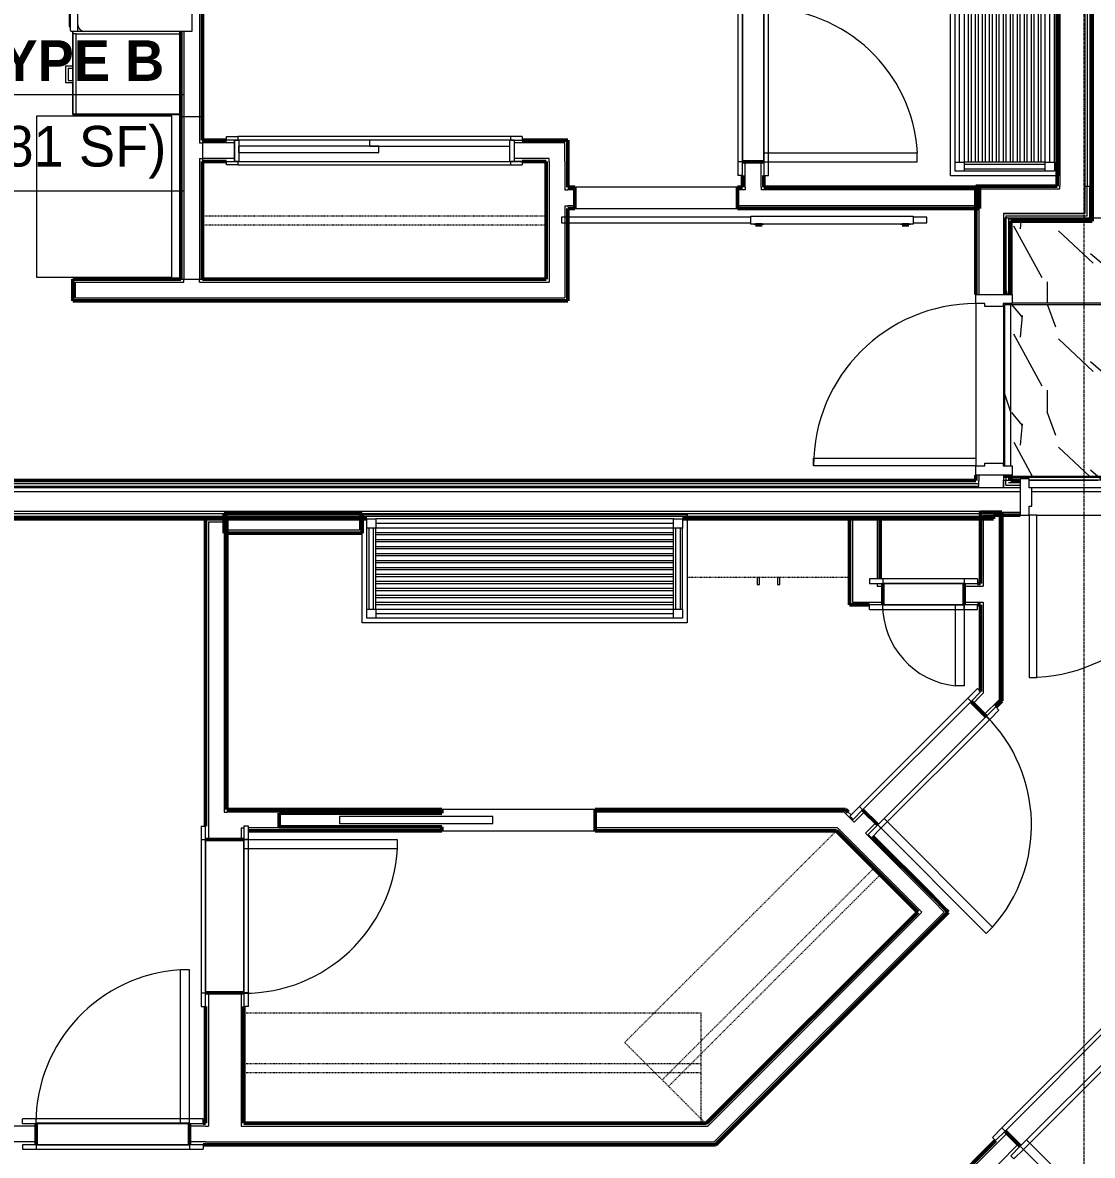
# Model space of a CAD drawing. Header units: inches. Extents: x -4218 to -1830, y 9767 to 12426.
# Drawn here: x -3716.6 to -3479.5, y 10203.2 to 10454.4 of the extents above; entities that cross this region are included whole.
import ezdxf

# ---------------------------------------------------------------- set-up
doc = ezdxf.new("R2010")
doc.units = ezdxf.units.IN
doc.header["$MEASUREMENT"] = 0
doc.linetypes.add('Dash', pattern=[0.25, 0.125, -0.125])
doc.linetypes.add('Grid Line 1_2_', pattern=[0.875, 0.5, -0.125, 0.125, -0.125])
for name, color, linetype, lineweight in [('0-1', 7, 'Continuous', 5), ('0-2', 10, 'Continuous', 9), ('A-AREA-IDEN', 2, 'Continuous', 9), ('A-CLNG-1', 252, 'Continuous', 9), ('A-CLNG-2', 10, 'Continuous', 9), ('A-CLNG-PATT-1', 9, 'Continuous', 13), ('A-DETL-MBND', 5, 'Continuous', 9), ('A-DOOR-1', 10, 'Continuous', 9), ('A-DOOR-2', 50, 'Continuous', 20), ('A-DOOR-3', 252, 'Continuous', 9), ('A-DOOR-4', 7, 'Continuous', 50), ('A-DOOR-FRAM-1', 10, 'Continuous', 9), ('A-DOOR-FRAM-3', 50, 'Continuous', 20), ('A-ROOF-1', 132, 'Continuous', 9), ('A-WALL-1', 7, 'Continuous', 50), ('A-WALL-2', 250, 'Continuous', 13), ('A-WALL-3', 10, 'Continuous', 9), ('A-WALL-4', 252, 'Continuous', 9), ('A-WALL-5', 253, 'Continuous', 9), ('A-WALL-6', 254, 'Continuous', 9), ('A-WALL-7', 113, 'Continuous', 9), ('I-WALL-1', 7, 'Continuous', 50), ('I-WALL-2', 10, 'Continuous', 9), ('I-WALL-3', 252, 'Continuous', 9), ('I-WALL-4', 253, 'Continuous', 9), ('Q-CASE-1', 253, 'Continuous', 9), ('Q-CASE-2', 252, 'Continuous', 9), ('Q-CASE-3', 10, 'Continuous', 9), ('Q-CASE-4', 252, 'Dash', 9), ('Q-CASE-8', 10, 'Dash', 9), ('Q-CASE-HDLN-1', 10, 'Dash', 9), ('Q-CASE-HDLN-2', 252, 'Dash', 9), ('Q-CASE-HDLN-3', 253, 'Dash', 9), ('Q-SPCQ-1', 10, 'Continuous', 9), ('S-BEAM', 12, 'Continuous', 9), ('S-GRID-1', 1, 'Grid Line 1_2_', 9)]:
    doc.layers.add(name, color=color, linetype=linetype, lineweight=lineweight)
doc.styles.add('Century Gothic', font='ufonts.com_century-gothic.ttf', dxfattribs={"height": 9})
doc.styles.add('Century Gothic_B', font='GOTHICB.TTF', dxfattribs={"height": 9})

# ---------------------------------------------------------------- blocks, each defined once
blk = doc.blocks.new('SWING - SINGLE - FLUSH - 2-10 x 6-8 - PASSAGE-3199410-BACKGROUND - RCP - 3RD FLOOR')
at = {"layer": 'A-DOOR-1'}
blk.add_arc((17, -4.25), 34.07, 180, 266.6343, dxfattribs=at)
at = {"layer": 'A-DOOR-2'}
for p, q in [((15, -4.25), (15, -38.26)), ((17, -4.25), (15, -4.25)), ((17, -4.25), (17, -38.26)), ((17, -38.26), (15, -38.26))]:
    blk.add_line(p, q, dxfattribs=at)
at = {"layer": 'A-DOOR-FRAM-1'}
for p, q in [((-17, 5.25), (-20, 5.25)), ((-20, 5.25), (-20, 4.25)), ((17, 5.25), (-17, 5.25)), ((-17, 5.25), (-17, 4.25)), ((20, 5.25), (17, 5.25)), ((17, 5.25), (17, 4.25)), ((20, 5.25), (20, 4.25)), ((-20, 4.25), (-17, 4.25)), ((-17, 4.25), (17, 4.25)), ((17, 4.25), (20, 4.25)), ((-17, -4.25), (-20, -4.25)), ((-20, -5.25), (-20, -4.25)), ((17, -4.25), (-17, -4.25)), ((-17, -5.25), (-17, -4.25)), ((20, -4.25), (17, -4.25)), ((17, -5.25), (17, -4.25)), ((20, -5.25), (20, -4.25)), ((-20, -5.25), (-17, -5.25)), ((-17, -5.25), (17, -5.25)), ((17, -5.25), (20, -5.25))]:
    blk.add_line(p, q, dxfattribs=at)
blk = doc.blocks.new('POCKET - FLUSH - 2-10 x 6-8-2882529-BACKGROUND - RCP - 3RD FLOOR')
at = {"layer": 'A-DOOR-2'}
for p, q in [((-39.67, 0.75), (-39.67, -0.75)), ((-5.67, 0.75), (-39.67, 0.75)), ((-5.67, -0.75), (-5.67, 0.75)), ((-39.67, -0.75), (-5.67, -0.75))]:
    blk.add_line(p, q, dxfattribs=at)
blk = doc.blocks.new('OD_CW_Closet - OD_CW_Closet-3110444-BACKGROUND - RCP - 3RD FLOOR')
at = {"layer": 'Q-CASE-HDLN-1'}
for p, q in [((67.13, -1.51), (67.13, 23.84)), ((0.74, 12.24), (67.13, 12.24)), ((0.74, 10.24), (67.13, 10.24)), ((0.74, -1.51), (67.13, -1.51))]:
    blk.add_line(p, q, dxfattribs=at)
at = {"layer": 'Q-CASE-HDLN-2'}
for p, q in [((66.97, 24), (0.74, 24)), ((0.74, 24), (0.74, -1.51)), ((67.13, 23.84), (67.13, 24))]:
    blk.add_line(p, q, dxfattribs=at)
at = {"layer": 'Q-CASE-HDLN-3'}
blk.add_line((67.13, 24), (66.97, 24), dxfattribs=at)
blk = doc.blocks.new('OD_CW_Closet - OD_CW_Closet-3108933-BACKGROUND - RCP - 3RD FLOOR')
at = {"layer": 'Q-CASE-HDLN-1'}
for p, q in [((0.74, 24), (0.74, -0.45)), ((0.74, 12.78), (102.1, 12.78)), ((0.74, 10.78), (102.1, 10.78)), ((0.74, -0.45), (102.1, -0.45))]:
    blk.add_line(p, q, dxfattribs=at)
at = {"layer": 'Q-CASE-HDLN-2'}
for p, q in [((102.1, 24), (0.74, 24)), ((102.1, -0.45), (102.1, 24))]:
    blk.add_line(p, q, dxfattribs=at)
blk = doc.blocks.new('SWING - SINGLE - FLUSH - 2-10 x 6-8 - PRIVACY-3199407-BACKGROUND - RCP - 3RD FLOOR')
at = {"layer": 'A-DOOR-1'}
blk.add_arc((17, 2.37), 34.07, 93.3657, 180, dxfattribs=at)
at = {"layer": 'A-DOOR-2'}
for p, q in [((15, 2.37), (15, 36.38)), ((17, 36.38), (15, 36.38)), ((17, 2.37), (17, 36.38)), ((17, 2.37), (15, 2.37))]:
    blk.add_line(p, q, dxfattribs=at)
at = {"layer": 'A-DOOR-FRAM-1'}
for p, q in [((-17, 3.37), (-20, 3.37)), ((-20, 2.37), (-20, 3.37)), ((17, 3.37), (-17, 3.37)), ((-17, 2.37), (-17, 3.37)), ((20, 3.37), (17, 3.37)), ((17, 2.37), (17, 3.37)), ((20, 2.37), (20, 3.37)), ((-20, 2.37), (-17, 2.37)), ((-17, 2.37), (17, 2.37)), ((17, 2.37), (20, 2.37)), ((-17, -2.38), (-20, -2.38)), ((-20, -2.38), (-20, -3.38)), ((17, -2.38), (-17, -2.38)), ((-17, -2.38), (-17, -3.38)), ((20, -2.38), (17, -2.38)), ((17, -2.38), (17, -3.38)), ((20, -2.38), (20, -3.38)), ((-20, -3.38), (-17, -3.38)), ((-17, -3.38), (17, -3.38)), ((17, -3.38), (20, -3.38))]:
    blk.add_line(p, q, dxfattribs=at)
blk = doc.blocks.new('SLIDING - FLUSH - 5-0 x 6-8-3203586-BACKGROUND - RCP - 3RD FLOOR')
at = {"layer": 'A-DOOR-1'}
for p, q in [((-32.75, 2.5), (-32.75, 3.25)), ((-30.25, 3.25), (-32.75, 3.25)), ((30.25, 3.25), (-30.25, 3.25)), ((-30.25, 3.25), (-30.25, 2.5)), ((30.25, 2.5), (30.25, 3.25)), ((30.25, 3.25), (32.75, 3.25)), ((32.75, 3.25), (32.75, 2.5)), ((-32.75, 2.5), (-30.25, 2.5)), ((30, 0.5), (-1, 0.5)), ((-1, 0.5), (-1, -0.88)), ((30, 0.5), (30, -0.88)), ((32.75, 2.5), (30.25, 2.5)), ((-32.75, -3), (-32.75, -2.25)), ((-30.25, -2.25), (-32.75, -2.25)), ((-30.25, -2.25), (-30.25, -3)), ((1, -0.88), (-30, -0.88)), ((-30, -0.88), (-30, -2.25)), ((-30, -2.25), (1, -2.25)), ((-1, -0.88), (30, -0.88)), ((1, -0.88), (1, -2.25)), ((30.25, -2.25), (32.75, -2.25)), ((30.25, -3), (30.25, -2.25)), ((32.75, -2.25), (32.75, -3)), ((-32.75, -3), (-30.25, -3)), ((-30.25, -3), (30.25, -3)), ((32.75, -3), (30.25, -3))]:
    blk.add_line(p, q, dxfattribs=at)
at = {"layer": 'A-DOOR-FRAM-1'}
for p, q in [((-31, -2.25), (-31, 2.5)), ((-30, 2.5), (-31, 2.5)), ((30, 2.5), (-30, 2.5)), ((-30, 2.5), (-30, -2.25)), ((30, -2.25), (30, 2.5)), ((30, 2.5), (31, 2.5)), ((31, 2.5), (31, -2.25)), ((-31, -2.25), (-30, -2.25)), ((1, -2.25), (30, -2.25)), ((31, -2.25), (30, -2.25))]:
    blk.add_line(p, q, dxfattribs=at)
blk = doc.blocks.new('BARN - FLUSH - 3-0 x 7-0 BARN DOOR-2961665-BACKGROUND - RCP - 3RD FLOOR')
at = {"layer": 'A-DOOR-1'}
for p, q in [((-57, 5.57), (-60, 5.57)), ((-60, 5.57), (-60, 4.95)), ((-57, 4.07), (-57, 5.82)), ((-57, 5.82), (-21, 5.82)), ((-21, 5.82), (-21, 4.07)), ((19.6, 5.57), (-21, 5.57)), ((-60, 4.95), (-60, 4.32)), ((-60, 4.32), (-57, 4.32)), ((-21, 4.07), (-57, 4.07)), ((-21, 4.32), (19.6, 4.32))]:
    blk.add_line(p, q, dxfattribs=at)
at = {"layer": 'A-DOOR-3'}
for p, q in [((21, 5.57), (19.6, 5.57)), ((21, 5.55), (21, 5.57)), ((21, 4.95), (21, 5.49)), ((19.6, 4.32), (21, 4.32)), ((21, 4.32), (21, 4.95))]:
    blk.add_line(p, q, dxfattribs=at)
at = {"layer": 'A-DOOR-4'}
for p, q in [((-56, 6), (-56, 5.82)), ((-54.5, 6), (-56, 6)), ((-54.5, 5.82), (-54.5, 6)), ((-23.5, 6), (-23.5, 5.82)), ((-22, 6), (-23.5, 6)), ((-22, 5.82), (-22, 6))]:
    blk.add_line(p, q, dxfattribs=at)
blk = doc.blocks.new('OD_CW_Closet - OD_CW_Closet-2749099-BACKGROUND - RCP - 3RD FLOOR')
at = {"layer": 'Q-CASE-HDLN-1'}
for p, q in [((8.84, 2.12), (68.84, 2.12)), ((0.74, -9.94), (76.95, -9.94)), ((0.74, -11.94), (76.95, -11.94))]:
    blk.add_line(p, q, dxfattribs=at)
at = {"layer": 'Q-CASE-HDLN-2'}
for p, q in [((0.74, -24), (0.74, 2.12)), ((0.74, 2.12), (6.09, 2.12)), ((71.59, 2.12), (76.95, 2.12)), ((76.95, 2.12), (76.95, -24)), ((76.95, -24), (0.74, -24))]:
    blk.add_line(p, q, dxfattribs=at)
at = {"layer": 'Q-CASE-HDLN-3'}
for p, q in [((6.09, 2.12), (7.84, 2.12)), ((69.84, 2.12), (71.59, 2.12))]:
    blk.add_line(p, q, dxfattribs=at)
blk = doc.blocks.new('Refrigerator_-_Side-by-Side_6047 - 36_ X 30_-345559-BACKGROUND - RCP - 3RD FLOOR')
at = {"layer": 'Q-SPCQ-1'}
for p, q in [((17.87, 14.42), (-17.88, 14.42)), ((-17.88, 14.42), (-17.88, -15.58)), ((17.87, -15.58), (17.87, 14.42)), ((-17.88, -15.58), (17.87, -15.58))]:
    blk.add_line(p, q, dxfattribs=at)
blk = doc.blocks.new('Dishwasher_15404 - 34_ counter-2817256-BACKGROUND - RCP - 3RD FLOOR')
at = {"layer": 'Q-SPCQ-1'}
for p, q in [((0, -24), (0, 0)), ((0, 0), (23.68, 0)), ((23.68, 0), (25.25, 0)), ((25.25, 0), (26.68, 0)), ((25.25, 0), (25.25, -1.57)), ((25.25, -1.57), (25.25, -22.43)), ((26.87, -0.2), (26.87, -23.8)), ((27.12, -1.09), (26.87, -1.09)), ((27.12, -2.61), (27.12, -1.09)), ((27.12, -3.81), (27.12, -2.61)), ((27.12, -20.19), (27.12, -3.81)), ((27.37, -4.82), (27.12, -4.82)), ((27.37, -5.81), (27.37, -4.82)), ((27.12, -6.79), (27.37, -6.79)), ((27.37, -6.79), (27.37, -5.81)), ((27.37, -16.15), (27.12, -16.15)), ((27.37, -16.74), (27.12, -16.74)), ((27.37, -17.33), (27.12, -17.33)), ((27.37, -16.74), (27.37, -16.15)), ((27.37, -17.92), (27.37, -17.33)), ((27.37, -17.92), (27.12, -17.92)), ((27.37, -18.51), (27.12, -18.51)), ((27.37, -19.1), (27.12, -19.1)), ((27.37, -19.69), (27.12, -19.69)), ((27.37, -19.1), (27.37, -18.51)), ((27.37, -20.28), (27.37, -19.69)), ((25.25, -22.43), (25.25, -24)), ((27.12, -21.39), (27.12, -20.19)), ((27.37, -20.28), (27.12, -20.28)), ((27.12, -22.91), (27.12, -21.39)), ((23.68, -24), (0, -24)), ((25.25, -24), (23.68, -24)), ((26.68, -24), (25.25, -24)), ((27.12, -22.91), (26.87, -22.91))]:
    blk.add_line(p, q, dxfattribs=at)
for centre, radius, start, end in [((26.68, -0.2), 0.197, 0, 90), ((23.68, -1.57), 1.57, 0, 90), ((23.68, -1.57), 1.57, 32.077, 42.3359), ((23.68, -1.57), 1.57, 17.8182, 27.5266), ((23.68, -1.57), 1.57, 0, 13.6425), ((26.68, -0.2), 0.197, 15, 90), ((23.68, -22.43), 1.57, 270, 0), ((23.68, -22.43), 1.57, 346.3575, 0), ((23.68, -22.43), 1.57, 317.6641, 327.923), ((23.68, -22.43), 1.57, 332.4734, 342.1818), ((26.68, -23.8), 0.197, 270, 0)]:
    blk.add_arc(centre, radius, start, end, dxfattribs=at)
blk = doc.blocks.new('Base Cabinet 3 Drawer 230 - Base Cabinet 3 Drawer 230 18_-2554959-BACKGROUND - RCP - 3RD FLOOR')
at = {"layer": 'Q-CASE-3'}
for p, q in [((-8.26, -23.25), (-8.26, 0)), ((-8.26, 0), (9.74, 0)), ((9.74, 0), (9.74, -23.25)), ((-8.26, -23.25), (-8.26, -24)), ((9.74, -23.25), (-8.26, -23.25)), ((-8.26, -24), (9.74, -24)), ((-0.64, -24), (-1.14, -24)), ((-1.14, -25.5), (-1.14, -24)), ((-0.64, -25), (-0.64, -24)), ((-0.64, -25), (2.11, -25)), ((2.11, -25), (2.11, -24)), ((2.11, -24), (2.61, -24)), ((2.61, -24), (2.61, -25.5)), ((9.74, -24), (9.74, -23.25)), ((2.61, -25.5), (-1.14, -25.5))]:
    blk.add_line(p, q, dxfattribs=at)
blk = doc.blocks.new('Bath Vanity - Bath Vanity 60_-V48-BACKGROUND - RCP - 3RD FLOOR')
at = {"layer": 'Q-CASE-2'}
for p, q in [((-29.26, -0.38), (-29.26, 0)), ((-29.26, 0), (30.74, 0)), ((30.74, 0), (30.74, -0.38))]:
    blk.add_line(p, q, dxfattribs=at)
at = {"layer": 'Q-CASE-3'}
for p, q in [((-29.26, -24), (-29.26, -0.38)), ((-28.26, -3), (-28.26, -1)), ((-28.26, -1), (-26.26, -1)), ((27.74, -1), (-26.26, -1)), ((-26.26, -1), (-26.26, -3)), ((27.74, -2), (-26.26, -2)), ((27.74, -3), (27.74, -1)), ((27.74, -1), (29.74, -1)), ((29.74, -1), (29.74, -3)), ((30.74, -0.38), (30.74, -24)), ((-28.26, -3), (-28.26, -21)), ((-26.26, -3), (-28.26, -3)), ((-27.76, -3), (-27.76, -21)), ((-26.76, -3), (-26.76, -21)), ((27.74, -3), (-26.26, -3)), ((-26.26, -3), (-26.26, -21)), ((-26.26, -4), (27.74, -4)), ((27.74, -4.55), (-26.26, -4.55)), ((27.74, -3), (27.74, -21)), ((29.74, -3), (27.74, -3)), ((28.24, -3), (28.24, -21)), ((29.24, -3), (29.24, -21)), ((29.74, -3), (29.74, -21)), ((-26.26, -5.55), (27.74, -5.55)), ((27.74, -6.09), (-26.26, -6.09)), ((-26.26, -7.09), (27.74, -7.09)), ((27.74, -7.64), (-26.26, -7.64)), ((-26.26, -8.64), (27.74, -8.64)), ((27.74, -9.18), (-26.26, -9.18)), ((-26.26, -10.18), (27.74, -10.18)), ((27.74, -10.73), (-26.26, -10.73)), ((-26.26, -11.73), (27.74, -11.73)), ((27.74, -12.27), (-26.26, -12.27)), ((-26.26, -13.27), (27.74, -13.27)), ((27.74, -13.82), (-26.26, -13.82)), ((-26.26, -14.82), (27.74, -14.82)), ((27.74, -15.36), (-26.26, -15.36)), ((-26.26, -16.36), (27.74, -16.36)), ((27.74, -16.91), (-26.26, -16.91)), ((-26.26, -17.91), (27.74, -17.91)), ((27.74, -18.45), (-26.26, -18.45)), ((-26.26, -19.45), (27.74, -19.45)), ((27.74, -20), (-26.26, -20)), ((-28.26, -23), (-28.26, -21)), ((-28.26, -21), (-26.26, -21)), ((-26.26, -21), (27.74, -21)), ((-26.26, -21), (-26.26, -23)), ((27.74, -22), (-26.26, -22)), ((27.74, -23), (27.74, -21)), ((27.74, -21), (29.74, -21)), ((29.74, -21), (29.74, -23)), ((30.74, -24), (-29.26, -24)), ((-26.26, -23), (-28.26, -23)), ((27.74, -23), (-26.26, -23)), ((29.74, -23), (27.74, -23))]:
    blk.add_line(p, q, dxfattribs=at)
blk = doc.blocks.new('Bath Vanity - Bath Vanity 72_-3150018-BACKGROUND - RCP - 3RD FLOOR')
at = {"layer": 'Q-CASE-1'}
blk.add_line((36.74, 1), (36.74, 0), dxfattribs=at)
at = {"layer": 'Q-CASE-2'}
for p, q in [((36.74, 4.12), (36.74, 1)), ((-35.26, 0), (-35.26, 1)), ((36.74, 0), (-35.26, 0))]:
    blk.add_line(p, q, dxfattribs=at)
at = {"layer": 'Q-CASE-3'}
for p, q in [((-35.26, 1), (-35.26, 24)), ((-35.26, 24), (36.74, 24)), ((-34.26, 21), (-34.26, 23)), ((-34.26, 23), (-32.26, 23)), ((-32.26, 23), (33.74, 23)), ((-32.26, 23), (-32.26, 21)), ((33.74, 21), (33.74, 23)), ((33.74, 23), (35.74, 23)), ((35.74, 23), (35.74, 21)), ((36.74, 24), (36.74, 4.12)), ((-34.26, 21), (-34.26, 3)), ((-32.26, 21), (-34.26, 21)), ((-33.76, 21), (-33.76, 3)), ((-32.76, 21), (-32.76, 3)), ((-32.26, 22), (33.74, 22)), ((33.74, 21), (-32.26, 21)), ((-32.26, 21), (-32.26, 3)), ((33.74, 21), (33.74, 3)), ((35.74, 21), (33.74, 21)), ((34.24, 21), (34.24, 3)), ((35.24, 21), (35.24, 3)), ((35.74, 21), (35.74, 3)), ((-32.26, 20), (33.74, 20)), ((33.74, 19.45), (-32.26, 19.45)), ((-32.26, 18.45), (33.74, 18.45)), ((33.74, 17.91), (-32.26, 17.91)), ((-32.26, 16.91), (33.74, 16.91)), ((33.74, 16.36), (-32.26, 16.36)), ((-32.26, 15.36), (33.74, 15.36)), ((33.74, 14.82), (-32.26, 14.82)), ((-32.26, 13.82), (33.74, 13.82)), ((33.74, 13.27), (-32.26, 13.27)), ((-32.26, 12.27), (33.74, 12.27)), ((33.74, 11.73), (-32.26, 11.73)), ((-32.26, 10.73), (33.74, 10.73)), ((33.74, 10.18), (-32.26, 10.18)), ((-32.26, 9.18), (33.74, 9.18)), ((33.74, 8.64), (-32.26, 8.64)), ((-32.26, 7.64), (33.74, 7.64)), ((33.74, 7.09), (-32.26, 7.09)), ((-32.26, 6.09), (33.74, 6.09)), ((33.74, 5.55), (-32.26, 5.55)), ((-34.26, 1), (-34.26, 3)), ((-34.26, 3), (-32.26, 3)), ((-32.26, 4.55), (33.74, 4.55)), ((33.74, 4), (-32.26, 4)), ((-32.26, 3), (33.74, 3)), ((-32.26, 3), (-32.26, 1)), ((33.74, 1), (33.74, 3)), ((33.74, 3), (35.74, 3)), ((35.74, 3), (35.74, 1)), ((-32.26, 1), (-34.26, 1)), ((-32.26, 2), (33.74, 2)), ((-32.26, 1), (33.74, 1)), ((35.74, 1), (33.74, 1))]:
    blk.add_line(p, q, dxfattribs=at)
blk = doc.blocks.new('300 Series Wall Hung Cabinet_326 - 36_-V60-BACKGROUND - RCP - 3RD FLOOR')
at = {"layer": 'Q-CASE-3'}
for p, q in [((-2.01, 14.69), (-2.5, 14.69)), ((-2.5, 14.69), (-2.5, 13.19)), ((-2.5, 13.19), (-2.01, 13.19)), ((-2.01, 13.19), (-2.01, 14.69)), ((2.49, 14.69), (2, 14.69)), ((2, 14.69), (2, 13.19)), ((2, 13.19), (2.49, 13.19)), ((2.49, 13.19), (2.49, 14.69))]:
    blk.add_line(p, q, dxfattribs=at)
at = {"layer": 'Q-CASE-4'}
for p, q in [((-18, 0.19), (-18, 13.19)), ((18, 0.19), (-18, 0.19))]:
    blk.add_line(p, q, dxfattribs=at)
at = {"layer": 'Q-CASE-8'}
blk.add_line((-18, 13.19), (18, 13.19), dxfattribs=at)
blk = doc.blocks.new('SWING - SINGLE - FLUSH - 1-6 X 6-8 PASSAGE-V62-BACKGROUND - RCP - 3RD FLOOR')
at = {"layer": 'A-DOOR-1'}
blk.add_arc((9, -2.38), 18.07, 180, 263.6442, dxfattribs=at)
at = {"layer": 'A-DOOR-2'}
for p, q in [((7, -2.38), (7, -20.33)), ((9, -2.38), (7, -2.38)), ((9, -2.38), (9, -20.33)), ((9, -20.33), (7, -20.33))]:
    blk.add_line(p, q, dxfattribs=at)
at = {"layer": 'A-DOOR-FRAM-1'}
for p, q in [((-9, 3.37), (-12, 3.37)), ((-12, 3.37), (-12, 2.37)), ((-9, 3.37), (-9, 2.37)), ((9, 3.37), (-9, 3.37)), ((12, 3.37), (9, 3.37)), ((9, 3.37), (9, 2.37)), ((12, 3.37), (12, 2.37)), ((-12, 2.37), (-9, 2.37)), ((-9, 2.37), (9, 2.37)), ((9, 2.37), (12, 2.37)), ((-9, -2.38), (-12, -2.38)), ((-12, -3.38), (-12, -2.38)), ((-9, -3.38), (-9, -2.38)), ((9, -2.38), (-9, -2.38)), ((12, -2.38), (9, -2.38)), ((9, -3.38), (9, -2.38)), ((12, -3.38), (12, -2.38)), ((-12, -3.38), (-9, -3.38)), ((-9, -3.38), (9, -3.38)), ((9, -3.38), (12, -3.38))]:
    blk.add_line(p, q, dxfattribs=at)
blk = doc.blocks.new('CTR - 1st Phase - Unit Layouts_rvt-1-BACKGROUND - RCP - 3RD FLOOR')
at = {"layer": 'A-WALL-1'}
for p, q in [((-3676.74, 10546.99), (-3676.74, 10428.36)), ((-3681.49, 10397.49), (-3681.49, 10452.44)), ((-3676.74, 10428.36), (-3671.39, 10428.36)), ((-3605.89, 10428.36), (-3595.78, 10428.36)), ((-3595.78, 10428.36), (-3595.78, 10427.74)), ((-3595.78, 10427.74), (-3595.78, 10423.61)), ((-3671.39, 10423.61), (-3676.74, 10423.61)), ((-3676.74, 10423.61), (-3676.74, 10397.49)), ((-3600.53, 10423.61), (-3605.89, 10423.61)), ((-3600.53, 10397.49), (-3600.53, 10423.61)), ((-3595.78, 10423.61), (-3595.78, 10417.94)), ((-3557.05, 10423.52), (-3552.3, 10423.52)), ((-3557.05, 10417.94), (-3557.05, 10420.52)), ((-3552.3, 10420.52), (-3552.3, 10417.94)), ((-3595.78, 10417.94), (-3594.18, 10417.94)), ((-3594.18, 10417.94), (-3594.18, 10413.19)), ((-3558.18, 10417.94), (-3557.05, 10417.94)), ((-3558.18, 10413.19), (-3558.18, 10417.94)), ((-3552.3, 10417.94), (-3504.48, 10417.94)), ((-3504.48, 10417.94), (-3504.48, 10417.31)), ((-3504.48, 10417.31), (-3504.48, 10413.81)), ((-3594.18, 10413.19), (-3595.78, 10413.19)), ((-3595.78, 10413.19), (-3595.78, 10392.74)), ((-3504.48, 10413.19), (-3558.18, 10413.19)), ((-3504.48, 10413.81), (-3504.48, 10413.19)), ((-3705.49, 10396.86), (-3705.49, 10397.49)), ((-3705.49, 10397.49), (-3681.49, 10397.49)), ((-3705.49, 10393.36), (-3705.49, 10396.86)), ((-3676.74, 10397.49), (-3600.53, 10397.49)), ((-3705.49, 10392.74), (-3705.49, 10393.36)), ((-3600.53, 10392.74), (-3705.49, 10392.74)), ((-3596.41, 10392.74), (-3600.53, 10392.74)), ((-3595.78, 10392.74), (-3596.41, 10392.74)), ((-3671.92, 10345.59), (-3641.3, 10345.59)), ((-3671.92, 10345.34), (-3671.92, 10345.59)), ((-3671.92, 10341.84), (-3671.92, 10345.34)), ((-3641.3, 10345.59), (-3641.3, 10345.34)), ((-3641.3, 10345.34), (-3641.3, 10341.84)), ((-3504.3, 10330.06), (-3504.3, 10345.84)), ((-3504.3, 10345.84), (-3503.67, 10345.84)), ((-3503.67, 10345.84), (-3500.17, 10345.84)), ((-3500.17, 10345.84), (-3499.55, 10345.84)), ((-3499.55, 10345.84), (-3499.55, 10304.01)), ((-3676.05, 10277.59), (-3676.05, 10344.34)), ((-3676.05, 10344.34), (-3675.42, 10344.34)), ((-3675.42, 10344.34), (-3671.92, 10344.34)), ((-3671.92, 10344.34), (-3671.3, 10344.34)), ((-3671.3, 10344.34), (-3671.3, 10279.96)), ((-3533.3, 10325.31), (-3533.3, 10344.34)), ((-3533.3, 10344.34), (-3526.55, 10344.34)), ((-3526.55, 10344.34), (-3526.55, 10331.06)), ((-3671.92, 10341.21), (-3671.92, 10341.84)), ((-3641.3, 10341.21), (-3671.92, 10341.21)), ((-3641.3, 10341.84), (-3641.3, 10341.21)), ((-3525.92, 10330.06), (-3525.92, 10325.31)), ((-3507.92, 10325.31), (-3507.92, 10330.06)), ((-3504.92, 10330.06), (-3504.3, 10330.06)), ((-3532.67, 10325.31), (-3533.3, 10325.31)), ((-3528.92, 10325.31), (-3532.67, 10325.31)), ((-3504.3, 10325.31), (-3504.92, 10325.31)), ((-3504.3, 10306.06), (-3504.3, 10325.31)), ((-3504.3, 10301.82), (-3506.38, 10303.9)), ((-3499.55, 10304.01), (-3500.9, 10302.66)), ((-3503.02, 10300.54), (-3504.3, 10301.82)), ((-3671.3, 10279.96), (-3623.7, 10279.96)), ((-3623.7, 10279.96), (-3623.7, 10279.09)), ((-3589.7, 10279.96), (-3534.24, 10279.96)), ((-3589.7, 10275.21), (-3589.7, 10279.96)), ((-3534.24, 10279.96), (-3533.61, 10279.34)), ((-3530.42, 10279.86), (-3527.06, 10276.5)), ((-3623.7, 10279.09), (-3659.7, 10279.09)), ((-3659.7, 10279.09), (-3659.7, 10276.09)), ((-3623.7, 10275.21), (-3666.55, 10275.21)), ((-3659.7, 10276.09), (-3623.7, 10276.09)), ((-3623.7, 10276.09), (-3623.7, 10275.21)), ((-3536.21, 10275.21), (-3589.7, 10275.21)), ((-3518.17, 10257.18), (-3536.21, 10275.21)), ((-3528.21, 10273.94), (-3514.81, 10260.53)), ((-3514.81, 10260.53), (-3511.89, 10257.62)), ((-3565, 10210.34), (-3518.17, 10257.18)), ((-3511.45, 10257.18), (-3563.04, 10205.59)), ((-3511.89, 10257.62), (-3511.45, 10257.18)), ((-3713.58, 10210.34), (-3713.58, 10205.59)), ((-3679.58, 10205.59), (-3679.58, 10210.34)), ((-3676.58, 10210.34), (-3676.05, 10210.34)), ((-3667.55, 10210.34), (-3565, 10210.34)), ((-3498.83, 10208.63), (-3495.47, 10205.27)), ((-3676.05, 10205.59), (-3676.58, 10205.59)), ((-3569.75, 10205.59), (-3667.55, 10205.59)), ((-3563.92, 10205.59), (-3569.75, 10205.59)), ((-3563.04, 10205.59), (-3563.92, 10205.59)), ((-3518.75, 10188.71), (-3500.95, 10206.51))]:
    blk.add_line(p, q, dxfattribs=at)
at = {"layer": 'A-WALL-2'}
for p, q in [((-3677.37, 10546.36), (-3677.37, 10427.74)), ((-3680.87, 10452.44), (-3680.87, 10397.49)), ((-3677.37, 10427.74), (-3676.74, 10427.74)), ((-3669.64, 10427.74), (-3676.74, 10427.74)), ((-3596.41, 10427.74), (-3607.64, 10427.74)), ((-3596.41, 10424.24), (-3596.41, 10427.74)), ((-3677.37, 10424.24), (-3676.74, 10424.24)), ((-3677.37, 10424.24), (-3677.37, 10397.49)), ((-3669.64, 10424.24), (-3676.74, 10424.24)), ((-3599.91, 10424.24), (-3607.64, 10424.24)), ((-3599.91, 10423.61), (-3599.91, 10424.24)), ((-3599.91, 10423.61), (-3599.91, 10396.86)), ((-3596.41, 10423.61), (-3596.41, 10424.24)), ((-3596.41, 10423.61), (-3596.41, 10417.31)), ((-3556.42, 10417.94), (-3556.42, 10423.52)), ((-3552.92, 10417.94), (-3552.92, 10423.52)), ((-3556.42, 10417.94), (-3556.42, 10417.31)), ((-3552.92, 10417.94), (-3552.92, 10417.31)), ((-3596.41, 10417.31), (-3595.78, 10417.31)), ((-3594.18, 10417.31), (-3595.78, 10417.31)), ((-3556.42, 10417.31), (-3558.18, 10417.31)), ((-3505.1, 10417.31), (-3552.92, 10417.31)), ((-3505.1, 10417.31), (-3505.1, 10413.81)), ((-3596.41, 10413.81), (-3595.78, 10413.81)), ((-3596.41, 10413.81), (-3596.41, 10393.36)), ((-3594.18, 10413.81), (-3595.78, 10413.81)), ((-3505.1, 10413.81), (-3558.18, 10413.81)), ((-3704.87, 10393.36), (-3704.87, 10396.86)), ((-3704.87, 10396.86), (-3680.87, 10396.86)), ((-3680.87, 10396.86), (-3680.87, 10397.49)), ((-3677.37, 10396.86), (-3677.37, 10397.49)), ((-3677.37, 10396.86), (-3600.53, 10396.86)), ((-3600.53, 10396.86), (-3599.91, 10396.86)), ((-3704.87, 10393.36), (-3600.53, 10393.36)), ((-3600.53, 10393.36), (-3599.91, 10393.36)), ((-3599.91, 10393.36), (-3596.41, 10393.36)), ((-3671.3, 10345.34), (-3671.92, 10345.34)), ((-3671.3, 10345.34), (-3671.92, 10345.34)), ((-3641.92, 10345.34), (-3671.3, 10345.34)), ((-3671.3, 10341.84), (-3671.3, 10345.34)), ((-3641.3, 10345.34), (-3641.92, 10345.34)), ((-3641.92, 10345.34), (-3641.92, 10341.84)), ((-3641.3, 10345.34), (-3641.92, 10345.34)), ((-3503.67, 10345.21), (-3500.17, 10345.21)), ((-3503.67, 10345.21), (-3503.67, 10329.43)), ((-3500.17, 10345.21), (-3500.17, 10304.27)), ((-3675.42, 10343.71), (-3671.92, 10343.71)), ((-3675.42, 10343.71), (-3675.42, 10277.59)), ((-3671.92, 10343.71), (-3671.92, 10279.34)), ((-3532.67, 10344.34), (-3532.67, 10325.93)), ((-3527.17, 10344.34), (-3527.17, 10331.06)), ((-3641.92, 10341.84), (-3671.3, 10341.84)), ((-3527.17, 10330.06), (-3527.17, 10329.43)), ((-3527.17, 10329.43), (-3526.55, 10329.43)), ((-3526.55, 10329.43), (-3525.92, 10329.43)), ((-3507.92, 10329.43), (-3504.3, 10329.43)), ((-3504.3, 10329.43), (-3503.67, 10329.43)), ((-3532.67, 10325.93), (-3527.17, 10325.93)), ((-3527.17, 10325.93), (-3526.55, 10325.93)), ((-3526.55, 10325.93), (-3525.92, 10325.93)), ((-3507.92, 10325.93), (-3504.3, 10325.93)), ((-3504.3, 10325.93), (-3503.67, 10325.93)), ((-3503.67, 10325.93), (-3503.67, 10305.72)), ((-3504.3, 10305.1), (-3505.94, 10303.46)), ((-3504.3, 10305.1), (-3503.67, 10305.72)), ((-3503.46, 10300.98), (-3500.17, 10304.27)), ((-3675.42, 10277.59), (-3675.42, 10273.24)), ((-3671.92, 10279.34), (-3671.3, 10279.34)), ((-3623.7, 10279.34), (-3671.3, 10279.34)), ((-3534.5, 10279.34), (-3589.7, 10279.34)), ((-3532.28, 10277.12), (-3534.5, 10279.34)), ((-3533.61, 10279.34), (-3532.98, 10278.71)), ((-3531.83, 10277.56), (-3532.28, 10277.12)), ((-3529.98, 10279.42), (-3531.83, 10277.56)), ((-3668.17, 10275.84), (-3667.55, 10275.84)), ((-3668.17, 10275.84), (-3668.17, 10273.24)), ((-3623.7, 10275.84), (-3666.55, 10275.84)), ((-3535.95, 10275.84), (-3589.7, 10275.84)), ((-3535.32, 10275.21), (-3535.95, 10275.84)), ((-3517.73, 10257.62), (-3535.32, 10275.21)), ((-3529.36, 10275.09), (-3529.8, 10274.64)), ((-3515.25, 10260.09), (-3529.8, 10274.64)), ((-3527.5, 10276.94), (-3529.36, 10275.09)), ((-3514.81, 10259.65), (-3515.25, 10260.09)), ((-3512.33, 10257.18), (-3514.81, 10259.65)), ((-3517.28, 10257.18), (-3564.74, 10209.71)), ((-3512.33, 10257.18), (-3563.29, 10206.21)), ((-3517.28, 10257.18), (-3517.73, 10257.62)), ((-3675.42, 10239.24), (-3675.42, 10209.71)), ((-3668.17, 10239.24), (-3668.17, 10209.71)), ((-3713.58, 10209.71), (-3851.85, 10209.71)), ((-3676.05, 10209.71), (-3679.58, 10209.71)), ((-3676.05, 10209.71), (-3675.42, 10209.71)), ((-3668.17, 10209.71), (-3667.55, 10209.71)), ((-3667.55, 10209.71), (-3565.63, 10209.71)), ((-3565.63, 10209.71), (-3564.74, 10209.71)), ((-3518.75, 10187.83), (-3498.39, 10208.19)), ((-3713.58, 10206.21), (-3851.85, 10206.21)), ((-3676.05, 10206.21), (-3679.58, 10206.21)), ((-3676.05, 10206.21), (-3675.42, 10206.21)), ((-3675.42, 10206.21), (-3668.17, 10206.21)), ((-3668.17, 10206.21), (-3667.55, 10206.21)), ((-3667.55, 10206.21), (-3569.13, 10206.21)), ((-3569.13, 10206.21), (-3568.24, 10206.21)), ((-3568.24, 10206.21), (-3563.29, 10206.21)), ((-3500.33, 10201.3), (-3495.91, 10205.72))]:
    blk.add_line(p, q, dxfattribs=at)
at = {"layer": 'A-WALL-3'}
for p, q in [((-3557.05, 10457.52), (-3557.05, 10423.52)), ((-3552.3, 10423.52), (-3552.3, 10457.52)), ((-3558.18, 10417.94), (-3594.18, 10417.94)), ((-3594.18, 10413.19), (-3558.18, 10413.19)), ((-3507.92, 10330.06), (-3525.92, 10330.06)), ((-3525.92, 10325.31), (-3507.92, 10325.31)), ((-3506.38, 10303.9), (-3530.42, 10279.86)), ((-3503.02, 10300.54), (-3504.3, 10299.26)), ((-3527.06, 10276.5), (-3504.3, 10299.26)), ((-3589.7, 10279.96), (-3623.7, 10279.96)), ((-3623.7, 10275.21), (-3589.7, 10275.21)), ((-3474.79, 10232.68), (-3498.83, 10208.63)), ((-3495.47, 10205.27), (-3471.43, 10229.32)), ((-3679.58, 10210.34), (-3713.58, 10210.34)), ((-3713.58, 10205.59), (-3679.58, 10205.59))]:
    blk.add_line(p, q, dxfattribs=at)
at = {"layer": 'A-WALL-4'}
for p, q in [((-3676.74, 10508.74), (-3676.74, 10433.49)), ((-3681.49, 10433.49), (-3681.49, 10434.09)), ((-3681.49, 10397.49), (-3681.49, 10433.49)), ((-3676.77, 10433.49), (-3681.49, 10433.49)), ((-3676.77, 10433.49), (-3681.49, 10433.49)), ((-3676.74, 10433.49), (-3676.74, 10428.36)), ((-3676.74, 10423.61), (-3676.74, 10397.49)), ((-3557.05, 10423.52), (-3552.3, 10423.52)), ((-3594.18, 10417.94), (-3594.18, 10413.19)), ((-3558.18, 10417.94), (-3558.18, 10413.19)), ((-3525.92, 10325.31), (-3525.92, 10330.06)), ((-3507.92, 10325.31), (-3507.92, 10330.06)), ((-3506.38, 10303.9), (-3504.3, 10301.82)), ((-3504.3, 10301.82), (-3503.02, 10300.54)), ((-3623.7, 10279.09), (-3623.7, 10279.96)), ((-3589.7, 10279.96), (-3589.7, 10275.21)), ((-3530.42, 10279.86), (-3527.06, 10276.5)), ((-3659.7, 10276.09), (-3659.7, 10279.09)), ((-3659.7, 10279.09), (-3623.7, 10279.09)), ((-3623.7, 10276.09), (-3659.7, 10276.09)), ((-3623.7, 10275.21), (-3623.7, 10276.09)), ((-3713.58, 10205.59), (-3713.58, 10210.34)), ((-3679.58, 10205.59), (-3679.58, 10210.34)), ((-3498.83, 10208.63), (-3495.47, 10205.27))]:
    blk.add_line(p, q, dxfattribs=at)
at = {"layer": 'A-WALL-5'}
for p, q in [((-3676.74, 10428.36), (-3676.74, 10423.61)), ((-3669.64, 10428.36), (-3669.64, 10423.61)), ((-3607.64, 10428.36), (-3607.64, 10423.61)), ((-3681.49, 10397.49), (-3676.74, 10397.49))]:
    blk.add_line(p, q, dxfattribs=at)
at = {"layer": 'A-WALL-6'}
blk.add_line((-3681.49, 10434.09), (-3681.49, 10452.44), dxfattribs=at)
at = {"layer": 'A-WALL-7'}
for p, q in [((-3705.49, 10452.44), (-3705.49, 10444.81)), ((-3705.49, 10444.81), (-3705.49, 10452.44)), ((-3681.49, 10434.09), (-3681.49, 10452.44)), ((-3681.49, 10452.44), (-3681.49, 10434.09)), ((-3705.49, 10444.81), (-3705.49, 10444.32)), ((-3705.49, 10444.32), (-3705.49, 10441.56)), ((-3705.49, 10441.56), (-3705.49, 10444.32)), ((-3705.49, 10441.56), (-3705.49, 10441.06)), ((-3705.49, 10441.06), (-3705.49, 10434.09)), ((-3705.49, 10434.09), (-3705.49, 10441.06)), ((-3705.49, 10434.09), (-3681.49, 10434.09)), ((-3681.49, 10434.09), (-3705.49, 10434.09))]:
    blk.add_line(p, q, dxfattribs=at)
at = {"layer": 'I-WALL-1'}
for p, q in [((-3676.05, 10276.24), (-3676.05, 10277.59)), ((-3667.55, 10273.24), (-3676.05, 10273.24)), ((-3676.05, 10239.24), (-3667.55, 10239.24)), ((-3676.05, 10210.34), (-3676.05, 10236.24)), ((-3667.55, 10236.24), (-3667.55, 10210.34)), ((-3675.42, 10205.59), (-3676.05, 10205.59)), ((-3667.55, 10205.59), (-3675.42, 10205.59))]:
    blk.add_line(p, q, dxfattribs=at)
at = {"layer": 'I-WALL-2'}
for p, q in [((-3676.05, 10273.24), (-3676.05, 10239.24)), ((-3667.55, 10239.24), (-3667.55, 10273.24))]:
    blk.add_line(p, q, dxfattribs=at)
at = {"layer": 'I-WALL-3'}
for p, q in [((-3676.05, 10273.24), (-3667.55, 10273.24)), ((-3667.55, 10239.24), (-3676.05, 10239.24))]:
    blk.add_line(p, q, dxfattribs=at)
at = {"layer": '0-2'}
for name, p, rotation in [('Bath Vanity - Bath Vanity 60_-V48-BACKGROUND - RCP - 3RD FLOOR', (-3486.92, 10451.18), 269.9999999997963), ('Dishwasher_15404 - 34_ counter-2817256-BACKGROUND - RCP - 3RD FLOOR', (-3679.12, 10452.44), 180), ('SWING - SINGLE - FLUSH - 2-10 x 6-8 - PRIVACY-3199407-BACKGROUND - RCP - 3RD FLOOR', (-3554.67, 10440.52), 269.9999999999885), ('Base Cabinet 3 Drawer 230 - Base Cabinet 3 Drawer 230 18_-2554959-BACKGROUND - RCP - 3RD FLOOR', (-3681.49, 10443.68), 269.9999999999884), ('Refrigerator_-_Side-by-Side_6047 - 36_ X 30_-345559-BACKGROUND - RCP - 3RD FLOOR', (-3697.91, 10415.81), 269.999999999987), ('SLIDING - FLUSH - 5-0 x 6-8-3203586-BACKGROUND - RCP - 3RD FLOOR', (-3638.64, 10426.11), 180), ('BARN - FLUSH - 3-0 x 7-0 BARN DOOR-2961665-BACKGROUND - RCP - 3RD FLOOR', (-3576.18, 10415.56), 180), ('Bath Vanity - Bath Vanity 72_-3150018-BACKGROUND - RCP - 3RD FLOOR', (-3604.56, 10345.34), 180), ('300 Series Wall Hung Cabinet_326 - 36_-V60-BACKGROUND - RCP - 3RD FLOOR', (-3551.3, 10344.53), 180), ('SWING - SINGLE - FLUSH - 2-10 x 6-8 - PRIVACY-3199407-BACKGROUND - RCP - 3RD FLOOR', (-3516.72, 10290.2), 224.9999999999979), ('SWING - SINGLE - FLUSH - 2-10 x 6-8 - PASSAGE-3199410-BACKGROUND - RCP - 3RD FLOOR', (-3671.8, 10256.24), 89.99999999999865), ('OD_CW_Closet - OD_CW_Closet-3110444-BACKGROUND - RCP - 3RD FLOOR', (-3534.62, 10274.67), 225.0000000000024), ('OD_CW_Closet - OD_CW_Closet-3108933-BACKGROUND - RCP - 3RD FLOOR', (-3565.44, 10234.34), 180), ('SWING - SINGLE - FLUSH - 2-10 x 6-8 - PRIVACY-3199407-BACKGROUND - RCP - 3RD FLOOR', (-3485.13, 10218.97), 225.0000000000005)]:
    blk.add_blockref(name, p, dxfattribs=dict(at, rotation=rotation))
for name, p in [('OD_CW_Closet - OD_CW_Closet-2749099-BACKGROUND - RCP - 3RD FLOOR', (-3677.48, 10421.49)), ('SWING - SINGLE - FLUSH - 1-6 X 6-8 PASSAGE-V62-BACKGROUND - RCP - 3RD FLOOR', (-3516.92, 10327.68)), ('POCKET - FLUSH - 2-10 x 6-8-2882529-BACKGROUND - RCP - 3RD FLOOR', (-3606.7, 10277.59)), ('SWING - SINGLE - FLUSH - 2-10 x 6-8 - PRIVACY-3199407-BACKGROUND - RCP - 3RD FLOOR', (-3696.58, 10207.96))]:
    blk.add_blockref(name, p, dxfattribs=at)
blk = doc.blocks.new('HOLLOW METAL - UNIT DOOR-2191980-BACKGROUND - RCP - 3RD FLOOR')
at = {"layer": 'A-DOOR-1'}
blk.add_arc((18, -4.125), 36, 180, 270, dxfattribs=at)
at = {"layer": 'A-DOOR-2'}
for p, q in [((16.25, -4.125), (18, -4.125)), ((16.25, -40.125), (16.25, -4.125)), ((18, -4.125), (18, -40.125)), ((18, -40.125), (16.25, -40.125))]:
    blk.add_line(p, q, dxfattribs=at)
at = {"layer": 'A-DOOR-FRAM-3'}
for p, q in [((-20, 3.875), (-18, 3.875)), ((-20, -4.125), (-20, 3.875)), ((-18, 3.875), (-18, 1.9375)), ((18, 3.875), (20, 3.875)), ((18, 1.9375), (18, 3.875)), ((20, 3.875), (20, -4.125)), ((-18, 1.9375), (-17.375, 1.9375)), ((-17.375, 1.9375), (-17.375, -2.1875)), ((17.375, 1.9375), (18, 1.9375)), ((17.375, -2.1875), (17.375, 1.9375)), ((-18, -2.1875), (-18, -4.125)), ((-17.375, -2.1875), (-18, -2.1875)), ((18, -2.1875), (17.375, -2.1875)), ((18, -4.125), (18, -2.1875)), ((-18, -4.125), (-20, -4.125)), ((20, -4.125), (18, -4.125))]:
    blk.add_line(p, q, dxfattribs=at)
blk = doc.blocks.new('HOLLOW METAL - UNIT DOOR-2191978-BACKGROUND - RCP - 3RD FLOOR')
at = {"layer": 'A-DOOR-1'}
blk.add_arc((18, 4.125), 36, 90, 180, dxfattribs=at)
at = {"layer": 'A-DOOR-2'}
for p, q in [((18, 40.125), (16.25, 40.125)), ((16.25, 40.125), (16.25, 4.125)), ((18, 4.125), (18, 40.125)), ((16.25, 4.125), (18, 4.125))]:
    blk.add_line(p, q, dxfattribs=at)
at = {"layer": 'A-DOOR-FRAM-3'}
for p, q in [((-18, 4.125), (-20, 4.125)), ((-20, 4.125), (-20, -3.875)), ((-18, 2.1875), (-18, 4.125)), ((18, 4.125), (18, 2.1875)), ((20, 4.125), (18, 4.125)), ((20, -3.875), (20, 4.125)), ((-17.375, 2.1875), (-18, 2.1875)), ((-17.375, -1.9375), (-17.375, 2.1875)), ((18, 2.1875), (17.375, 2.1875)), ((17.375, 2.1875), (17.375, -1.9375)), ((-18, -3.875), (-18, -1.9375)), ((-18, -1.9375), (-17.375, -1.9375)), ((17.375, -1.9375), (18, -1.9375)), ((18, -1.9375), (18, -3.875)), ((-20, -3.875), (-18, -3.875)), ((18, -3.875), (20, -3.875))]:
    blk.add_line(p, q, dxfattribs=at)
blk = doc.blocks.new('CTR - 1st Phase - Common Walls_rvt-1-BACKGROUND - RCP - 3RD FLOOR')
at = {"layer": 'A-CLNG-PATT-1'}
h = blk.add_hatch(dxfattribs=at)
h.set_pattern_fill('FP_2', color=256, style=0, pattern_type=2)
h.set_pattern_definition([(108.435, (6.24, 0), (-23.9995167, 47.999875), [9.107, -66.787]), (139.399, (3.36, 8.64), (-144.0005735, 119.9994401), [4.425, -216.844]), (136.848, (24, 11.52), (-360.00235884, 335.99803914), [10.527, -515.834]), (109.983, (16.32, 18.72), (-71.99926767, 192.0004429), [5.618, -275.295]), (90, (14.4, 0), (-24, 24), [4.8, -19.2]), (118.443, (14.4, 4.8), (168.00080613, -311.999948405), [13.101, -641.971]), (84.289, (8.16, 16.32), (-24.00143285, -215.9997167), [4.824, -236.373]), (129.806, (8.64, 21.12), (96.0006462, -119.9991583), [3.749, -183.697])])
h.paths.add_polyline_path([(-3457.52, 10351.34), (-3457.52, 10353.21), (-3455.52, 10353.21), (-3455.52, 10351.34), (-3435.32, 10351.34), (-3435.32, 10353.52), (-3478.3, 10353.52), (-3478.3, 10351.34), (-3468.67, 10351.34)], flags=0)
h.paths.add_polyline_path([(-3435.32, 10353.77), (-3435.32, 10391.92), (-3498.93, 10391.92), (-3498.93, 10356.09), (-3497.3, 10356.09), (-3497.3, 10354.09), (-3498.93, 10354.09), (-3498.93, 10353.77), (-3468.67, 10353.77)], flags=0)
h.paths.add_polyline_path([(-3435.32, 10392.17), (-3435.32, 10411.12), (-3498.93, 10411.12), (-3498.93, 10394.09), (-3497.3, 10394.09), (-3497.3, 10392.17), (-3451.91, 10392.17)], flags=0)
at = {"layer": 'A-CLNG-1'}
for p, q in [((-3498.93, 10411.12), (-3479.55, 10411.12)), ((-3498.93, 10394.09), (-3498.93, 10411.12)), ((-3498.93, 10391.92), (-3497.55, 10391.92)), ((-3498.93, 10356.09), (-3498.93, 10391.92)), ((-3498.93, 10353.77), (-3498.93, 10354.09)), ((-3497.55, 10353.77), (-3498.93, 10353.77))]:
    blk.add_line(p, q, dxfattribs=at)
at = {"layer": 'A-CLNG-2'}
for p, q in [((-3479.55, 10411.12), (-3435.32, 10411.12)), ((-3497.55, 10391.92), (-3435.32, 10391.92)), ((-3435.32, 10392.17), (-3497.3, 10392.17)), ((-3435.32, 10353.77), (-3497.55, 10353.77))]:
    blk.add_line(p, q, dxfattribs=at)
at = {"layer": 'A-WALL-2'}
for p, q in [((-3481.17, 10642.81), (-3481.17, 10418.16)), ((-3480.67, 10642.81), (-3480.67, 10418.16)), ((-3480.05, 10642.81), (-3480.05, 10418.16)), ((-3486.67, 10546.56), (-3486.67, 10418.16)), ((-3486.67, 10417.54), (-3486.67, 10418.16)), ((-3481.17, 10417.54), (-3481.17, 10418.16)), ((-3480.67, 10412.04), (-3480.67, 10418.16)), ((-3480.05, 10411.54), (-3480.05, 10418.16)), ((-3504.67, 10417.54), (-3504.67, 10412.04)), ((-3504.67, 10417.54), (-3486.67, 10417.54)), ((-3481.17, 10412.04), (-3481.17, 10417.54)), ((-3504.67, 10412.04), (-3504.67, 10410.41)), ((-3504.67, 10410.41), (-3504.67, 10394.09)), ((-3499.17, 10412.04), (-3499.17, 10411.54)), ((-3499.17, 10412.04), (-3481.17, 10412.04)), ((-3499.17, 10411.54), (-3499.17, 10410.41)), ((-3499.17, 10410.41), (-3499.17, 10394.09)), ((-3498.67, 10411.54), (-3498.67, 10410.91)), ((-3498.67, 10411.54), (-3480.67, 10411.54)), ((-3498.67, 10410.91), (-3498.67, 10410.41)), ((-3498.67, 10410.41), (-3498.67, 10394.09)), ((-3498.05, 10410.91), (-3498.05, 10410.41)), ((-3498.05, 10410.91), (-3480.05, 10410.91)), ((-3498.05, 10410.41), (-3497.55, 10410.41)), ((-3498.05, 10410.41), (-3498.05, 10394.09)), ((-3480.67, 10411.54), (-3480.67, 10412.04)), ((-3480.05, 10410.91), (-3480.05, 10411.54)), ((-3504.67, 10354.09), (-3504.67, 10352.84)), ((-3504.67, 10352.46), (-3504.67, 10352.84)), ((-3504.67, 10352.21), (-3504.67, 10352.46)), ((-3499.17, 10354.09), (-3499.17, 10352.96)), ((-3499.17, 10351.84), (-3499.17, 10352.96)), ((-3498.67, 10354.09), (-3498.67, 10352.96)), ((-3498.67, 10352.46), (-3498.67, 10352.96)), ((-3498.67, 10352.21), (-3498.67, 10352.46)), ((-3498.05, 10354.09), (-3498.05, 10352.96)), ((-3498.05, 10352.96), (-3497.55, 10352.96)), ((-3497.55, 10352.96), (-3498.05, 10352.96)), ((-3498.05, 10352.46), (-3495.52, 10352.46)), ((-3852.47, 10352.21), (-3504.67, 10352.21)), ((-3852.47, 10351.59), (-3504.67, 10351.59)), ((-3504.67, 10351.84), (-3504.67, 10352.21)), ((-3504.67, 10351.59), (-3504.67, 10351.84)), ((-3499.17, 10351.59), (-3499.17, 10351.84)), ((-3499.17, 10351.34), (-3499.17, 10351.59)), ((-3499.17, 10351.34), (-3495.52, 10351.34)), ((-3498.67, 10351.84), (-3498.67, 10352.21)), ((-3498.67, 10351.84), (-3495.52, 10351.84)), ((-3852.47, 10346.09), (-3501.42, 10346.09)), ((-3852.47, 10345.59), (-3501.42, 10345.59)), ((-3852.47, 10344.96), (-3501.42, 10344.96)), ((-3501.42, 10346.09), (-3501.42, 10345.84)), ((-3501.42, 10345.84), (-3501.42, 10346.09)), ((-3501.42, 10345.84), (-3501.42, 10345.59)), ((-3501.42, 10345.59), (-3501.42, 10345.84)), ((-3501.42, 10345.84), (-3495.52, 10345.84))]:
    blk.add_line(p, q, dxfattribs=at)
at = {"layer": 'I-WALL-1'}
for p, q in [((-3479.55, 10642.81), (-3479.55, 10418.16)), ((-3487.3, 10418.16), (-3487.3, 10545.94)), ((-3505.3, 10417.54), (-3505.3, 10418.16)), ((-3505.3, 10418.16), (-3487.3, 10418.16)), ((-3479.55, 10418.16), (-3479.55, 10410.91)), ((-3505.3, 10410.41), (-3505.3, 10417.54)), ((-3505.3, 10394.09), (-3505.3, 10410.41)), ((-3497.55, 10410.41), (-3497.55, 10394.09)), ((-3479.55, 10410.41), (-3497.55, 10410.41)), ((-3479.55, 10410.91), (-3479.55, 10410.41)), ((-3852.47, 10352.84), (-3505.3, 10352.84)), ((-3505.3, 10352.84), (-3505.3, 10354.09)), ((-3497.55, 10354.09), (-3497.55, 10352.96)), ((-3497.55, 10352.96), (-3495.52, 10352.96)), ((-3501.42, 10345.21), (-3501.42, 10344.34)), ((-3495.52, 10345.21), (-3501.42, 10345.21)), ((-3640.3, 10344.34), (-3852.47, 10344.34)), ((-3501.42, 10344.34), (-3570.3, 10344.34))]:
    blk.add_line(p, q, dxfattribs=at)
at = {"layer": 'I-WALL-2'}
for p, q in [((-3505.3, 10392.09), (-3505.3, 10357.84)), ((-3497.55, 10356.09), (-3497.55, 10392.09)), ((-3457.52, 10352.96), (-3493.52, 10352.96)), ((-3491.77, 10345.21), (-3457.52, 10345.21))]:
    blk.add_line(p, q, dxfattribs=at)
at = {"layer": 'I-WALL-3'}
for p, q in [((-3479.55, 10642.81), (-3479.55, 10418.16)), ((-3479.55, 10411.12), (-3479.55, 10418.16)), ((-3497.55, 10392.09), (-3497.55, 10391.92)), ((-3497.55, 10353.77), (-3497.55, 10352.96)), ((-3497.55, 10352.96), (-3495.52, 10352.96)), ((-3493.52, 10352.96), (-3478.3, 10352.96))]:
    blk.add_line(p, q, dxfattribs=at)
at = {"layer": 'I-WALL-4'}
for p, q in [((-3481.17, 10418.16), (-3479.55, 10418.16)), ((-3481.17, 10418.16), (-3479.55, 10418.16)), ((-3505.3, 10394.09), (-3497.55, 10394.09)), ((-3499.17, 10352.96), (-3497.55, 10352.96)), ((-3499.17, 10352.96), (-3497.55, 10352.96)), ((-3495.52, 10352.96), (-3495.52, 10345.21))]:
    blk.add_line(p, q, dxfattribs=at)
at = {"layer": '0-2'}
for name, p, rotation in [('HOLLOW METAL - UNIT DOOR-2191980-BACKGROUND - RCP - 3RD FLOOR', (-3501.17, 10374.09), 270.0000000000046), ('HOLLOW METAL - UNIT DOOR-2191978-BACKGROUND - RCP - 3RD FLOOR', (-3475.52, 10349.34), 180)]:
    blk.add_blockref(name, p, dxfattribs=dict(at, rotation=rotation))
blk = doc.blocks.new('Dimension Lumber - LVL - 3_5X5_5-V155-BACKGROUND - RCP - 3RD FLOOR')
at = {"layer": 'A-DETL-MBND'}
for p, q in [((-3498.93, 10385.54), (-3499.17, 10385.54)), ((-3424.79, 10385.54), (-3435.32, 10385.54)), ((-3498.93, 10382.04), (-3499.17, 10382.04)), ((-3408.67, 10382.04), (-3435.32, 10382.04))]:
    blk.add_line(p, q, dxfattribs=at)
blk = doc.blocks.new('Dimension Lumber - LVL - 3_5X5_5-V202-BACKGROUND - RCP - 3RD FLOOR')
at = {"layer": 'A-DETL-MBND'}
for p, q in [((-3497.55, 10353.54), (-3499.17, 10353.54)), ((-3418.3, 10353.54), (-3497.55, 10353.54)), ((-3417.8, 10353.54), (-3418.28, 10353.54)), ((-3417.17, 10353.54), (-3417.77, 10353.54)), ((-3410.55, 10353.54), (-3417.13, 10353.54)), ((-3408.67, 10353.54), (-3410.55, 10353.54))]:
    blk.add_line(p, q, dxfattribs=at)

msp = doc.modelspace()

# ---------------------------------------------------------------- linework, layer by layer
at = {"layer": 'A-AREA-IDEN', "flags": 128}
msp.add_lwpolyline([(-3765.33, 10438.49), (-3680.83, 10438.49), (-3680.83, 10417), (-3765.33, 10417)], close=True, dxfattribs=at)
at = {"layer": 'A-ROOF-1'}
for p, q in [((-3481.17, 10648.94), (-3481.17, 10412.04)), ((-3481.17, 10412.04), (-3499.17, 10412.04)), ((-3499.17, 10412.04), (-3499.17, 10394.09)), ((-3499.17, 10392.09), (-3499.17, 10356.09)), ((-3499.17, 10354.09), (-3499.17, 10351.34)), ((-3495.52, 10350.34), (-3857.97, 10350.34)), ((-3852.47, 10351.34), (-3495.52, 10351.34)), ((-3493.52, 10351.34), (-3457.52, 10351.34)), ((-3458.15, 10350.34), (-3492.9, 10350.34))]:
    msp.add_line(p, q, dxfattribs=at)
at = {"layer": 'S-GRID-1'}
msp.add_line((-3481.32, 9836.18), (-3481.32, 12376.81), dxfattribs=at)

# ---------------------------------------------------------------- block references
at = {"layer": '0-1'}
for name in ['CTR - 1st Phase - Unit Layouts_rvt-1-BACKGROUND - RCP - 3RD FLOOR', 'CTR - 1st Phase - Common Walls_rvt-1-BACKGROUND - RCP - 3RD FLOOR']:
    msp.add_blockref(name, (0, 0), dxfattribs=at)
at = {"layer": 'S-BEAM'}
for name in ['Dimension Lumber - LVL - 3_5X5_5-V155-BACKGROUND - RCP - 3RD FLOOR', 'Dimension Lumber - LVL - 3_5X5_5-V202-BACKGROUND - RCP - 3RD FLOOR']:
    msp.add_blockref(name, (0, 0), dxfattribs=at)

# ---------------------------------------------------------------- texts
at = {"layer": 'A-AREA-IDEN', "char_height": 9, "attachment_point": 1}
for s, insert, width, style in [('ADA TYPE B', (-3758.08, 10450.47), 84.537, 'Century Gothic_B'), ('328 - (481 SF)', (-3762.33, 10431.49), 94.839, 'Century Gothic')]:
    msp.add_mtext(s, dxfattribs=dict(at, insert=insert, width=width, style=style))

doc.saveas('drawing.dxf')
